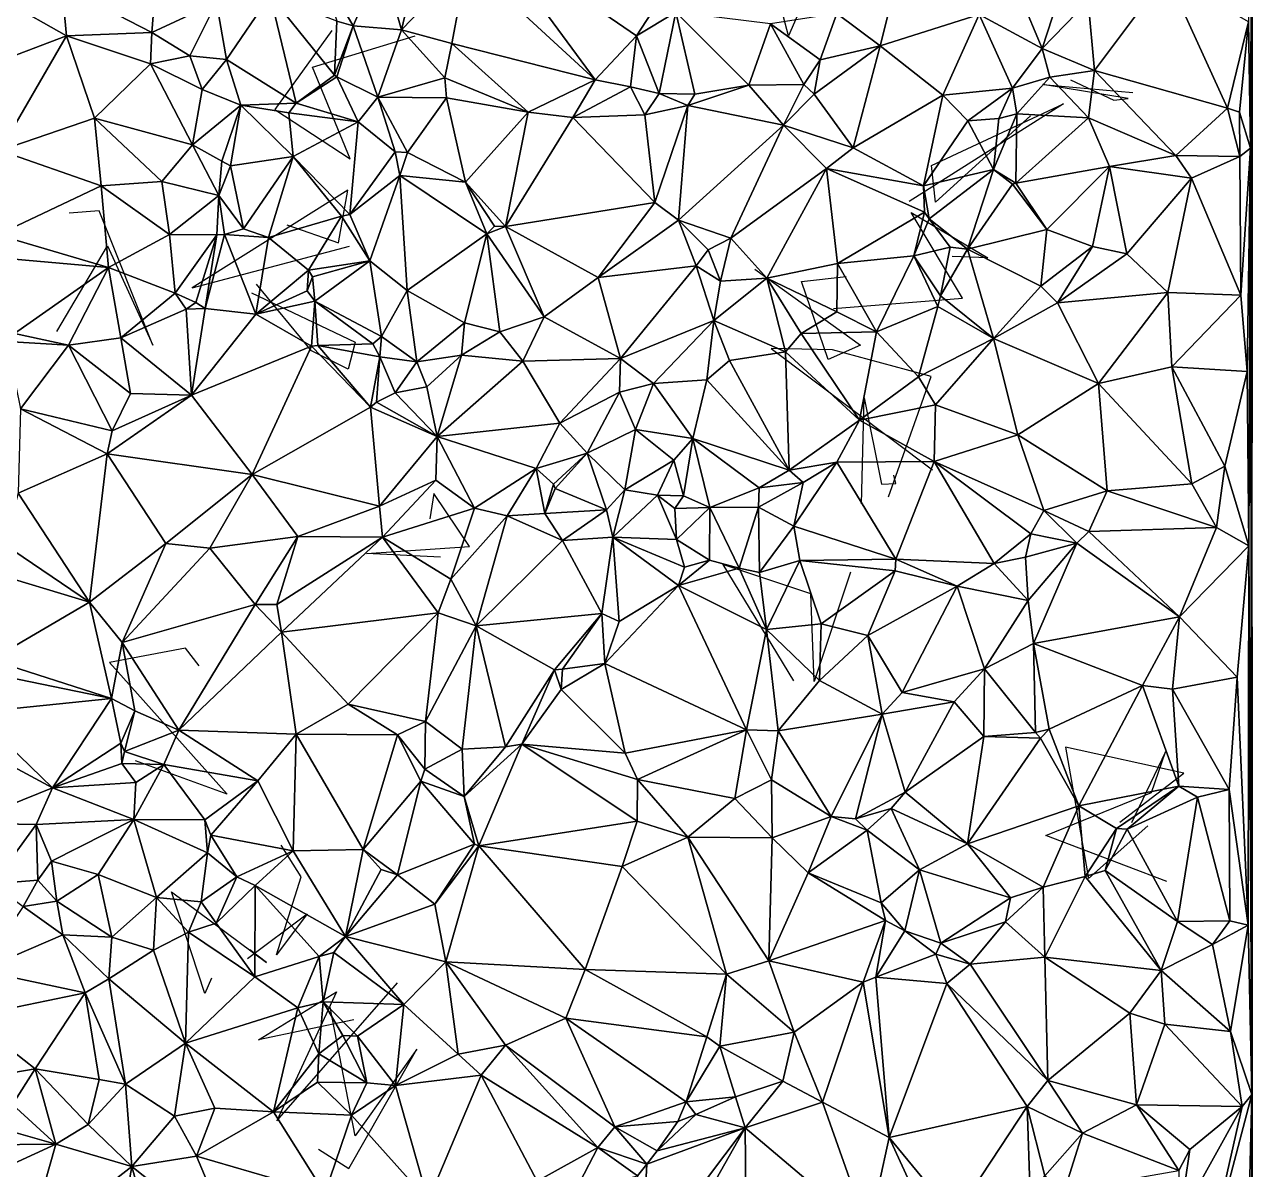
# Model space of a CAD drawing. Header units: metres. Extents: x -15.8 to 15, y -15.6 to 15.3.
# Drawn here: x 1.16 to 14.99, y -8.49 to 4.41 of the extents above; entities that cross this region are included whole.
import ezdxf

# ---------------------------------------------------------------- set-up
doc = ezdxf.new("R2010")
doc.units = ezdxf.units.M
doc.layers.add('CRACKS', color=1, linetype='Continuous')
doc.layers.add('STREET_MESH', color=7, linetype='Continuous')

msp = doc.modelspace()

# ---------------------------------------------------------------- linework, layer by layer
at = {"layer": 'CRACKS'}
for points in [[(10.732, 5.022, 0.1), (10.045, 4.922, 0.1), (9.763, 4.279, 0.1), (9.369, 5.78, 0.1), (10.58, 4.952, 0.1)], [(4.62, 4.339, 0.1), (3.978, 3.448, 0.1), (4.828, 2.894, 0.1), (4.403, 3.925, 0.1), (5.559, 4.278, 0.1)], [(12.939, 3.784, 0.1), (13.427, 3.554, 0.1), (13.588, 3.571, 0.1), (12.628, 3.732, 0.1), (13.643, 3.639, 0.1)], [(12.487, 3.379, 0.1), (11.42, 2.407, 0.1), (11.374, 2.818, 0.1), (12.862, 3.513, 0.1), (11.123, 2.412, 0.1)], [(4.113, 2.151, 0.1), (4.696, 1.947, 0.1), (4.801, 2.54, 0.1), (3.045, 1.44, 0.1), (4.819, 1.911, 0.1)], [(1.522, 0.951, 0.1), (2.094, 1.914, 0.1), (2.605, 0.797, 0.1), (1.999, 2.308, 0.1), (1.661, 2.283, 0.1)], [(10.271, 1.209, 0.1), (11.723, 1.326, 0.1), (11.145, 2.288, 0.1), (12.009, 1.779, 0.1), (11.607, 1.793, 0.1)], [(9.383, 1.652, 0.1), (10.575, 0.795, 0.1), (10.211, 0.634, 0.1), (9.911, 1.514, 0.1), (10.411, 1.57, 0.1)], [(3.715, 1.383, 0.1), (4.884, 0.831, 0.1), (4.804, 0.527, 0.1), (4.391, 0.73, 0.1), (3.77, 1.481, 0.1)], [(10.889, -0.912, 0.1), (11.371, 0.442, 0.1), (10.258, 0.742, 0.1), (9.569, 0.756, 0.1), (11.384, -0.609, 0.1)], [(10.584, -0.99, 0.1), (10.615, 0.201, 0.1), (10.811, -0.768, 0.1), (10.971, -0.762, 0.1), (10.95, -0.668, 0.1)], [(5.843, -1.593, 0.1), (5.012, -1.549, 0.1), (6.171, -1.471, 0.1), (5.767, -0.876, 0.1), (5.724, -1.159, 0.1)], [(10.462, -1.759, 0.1), (10.053, -2.992, 0.1), (10.013, -2.003, 0.1), (9.025, -1.674, 0.1), (9.818, -2.984, 0.1)], [(3.127, -2.815, 0.1), (2.973, -2.618, 0.1), (2.115, -2.779, 0.1), (3.441, -4.261, 0.1), (2.407, -3.883, 0.1)], [(13.495, -4.574, 0.1), (14.215, -4.024, 0.1), (12.884, -3.732, 0.1), (13.142, -5.209, 0.1), (13.809, -4.617, 0.1)], [(14.023, -5.244, 0.1), (12.661, -4.725, 0.1), (13.852, -4.241, 0.1), (14.009, -3.785, 0.1), (13.626, -4.583, 0.1)], [(3.669, -6.11, 0.1), (4.343, -5.606, 0.1), (3.997, -6.068, 0.1), (4.275, -5.192, 0.1), (4.05, -4.835, 0.1)], [(3.263, -6.33, 0.1), (3.188, -6.504, 0.1), (2.814, -5.358, 0.1), (3.885, -6.157, 0.1), (3.697, -6.011, 0.1)], [(4.866, -6.802, 0.1), (3.795, -7.026, 0.1), (4.673, -6.486, 0.1), (3.999, -7.937, 0.1), (5.361, -6.383, 0.1)], [(4.469, -8.257, 0.1), (4.813, -8.475, 0.1), (5.578, -7.13, 0.1), (4.884, -8.107, 0.1), (4.602, -6.657, 0.1)]]:
    msp.add_polyline3d(points, dxfattribs=at)
at = {"layer": 'STREET_MESH'}
for points in [[(14.945, 4.434), (14.967, 3.015), (14.985, 7.03)], [(14.967, 3.015), (14.982, -7.64), (14.985, 7.03)], [(14.985, 7.03), (14.982, -7.64), (14.988, -11.768)], [(7.584, 3.783), (6.377, 5.426), (6.143, 5.111)], [(6.377, 5.426), (8.05, 4.279), (8.219, 4.537)], [(8.05, 4.279), (6.377, 5.426), (7.584, 3.783)], [(5.628, 5.292), (5.183, 5.126), (5.405, 4.344)], [(5.628, 5.292), (5.405, 4.344), (6.143, 5.111)], [(5.183, 5.126), (4.515, 4.989), (4.859, 4.392)], [(5.405, 4.344), (5.183, 5.126), (4.859, 4.392)], [(0.299, 5.031), (0.156, 3.718), (1.63, 4.278)], [(1.579, 4.843), (0.299, 5.031), (1.63, 4.278)], [(2.657, 5.115), (1.579, 4.843), (2.591, 4.314)], [(3.32, 4.652), (2.657, 5.115), (2.591, 4.314)], [(4.515, 4.989), (4.676, 4.443), (4.859, 4.392)], [(5.405, 4.344), (5.973, 4.193), (6.143, 5.111)], [(5.973, 4.193), (7.584, 3.783), (6.143, 5.111)], [(1.579, 4.843), (1.63, 4.278), (2.591, 4.314)], [(13.209, 3.887), (14.019, 4.973), (13.138, 4.667)], [(14.019, 4.973), (13.209, 3.887), (14.708, 3.464)], [(14.945, 4.434), (14.019, 4.973), (14.708, 3.464)], [(3.925, 4.736), (3.32, 4.652), (3.434, 4.01)], [(3.925, 4.736), (3.434, 4.01), (4.217, 3.521)], [(4.651, 3.835), (3.925, 4.736), (4.217, 3.521)], [(3.925, 4.736), (4.651, 3.835), (4.676, 4.443)], [(10.936, 4.72), (10.308, 4.531), (10.794, 4.164)], [(11.91, 4.517), (10.936, 4.72), (10.794, 4.164)], [(3.022, 4.052), (3.32, 4.652), (2.591, 4.314)], [(3.32, 4.652), (3.022, 4.052), (3.434, 4.01)], [(12.384, 4.701), (11.91, 4.517), (12.621, 4.136)], [(12.792, 4.665), (12.384, 4.701), (12.621, 4.136)], [(13.209, 3.887), (13.138, 4.667), (12.621, 4.136)], [(13.138, 4.667), (12.792, 4.665), (12.621, 4.136)], [(4.676, 4.443), (4.651, 3.835), (4.859, 4.392)], [(8.05, 4.279), (8.496, 4.544), (8.219, 4.537)], [(8.307, 3.628), (8.496, 4.544), (8.05, 4.279)], [(8.307, 3.628), (8.707, 3.622), (8.496, 4.544)], [(9.559, 4.414), (8.496, 4.544), (9.318, 3.721)], [(8.496, 4.544), (8.707, 3.622), (9.318, 3.721)], [(10.308, 4.531), (9.559, 4.414), (10.119, 4.007)], [(10.794, 4.164), (10.308, 4.531), (10.119, 4.007)], [(11.503, 3.612), (11.91, 4.517), (10.794, 4.164)], [(11.503, 3.612), (12.286, 3.689), (11.91, 4.517)], [(11.91, 4.517), (12.286, 3.689), (12.621, 4.136)], [(14.945, 4.434), (14.708, 3.464), (14.842, 3.418)], [(14.967, 3.015), (14.945, 4.434), (14.842, 3.418)], [(1.63, 4.278), (2.576, 3.964), (2.591, 4.314)], [(2.576, 3.964), (3.022, 4.052), (2.591, 4.314)], [(4.651, 3.835), (4.676, 3.816), (4.859, 4.392)], [(4.676, 3.816), (5.138, 3.588), (4.859, 4.392)], [(5.138, 3.588), (5.405, 4.344), (4.859, 4.392)], [(5.405, 4.344), (5.138, 3.588), (5.893, 3.806)], [(5.973, 4.193), (5.405, 4.344), (5.893, 3.806)], [(9.937, 3.729), (9.559, 4.414), (9.318, 3.721)], [(9.559, 4.414), (9.937, 3.729), (10.119, 4.007)], [(0.156, 3.718), (0.884, 2.989), (1.63, 4.278)], [(0.884, 2.989), (1.947, 3.353), (1.63, 4.278)], [(1.947, 3.353), (2.576, 3.964), (1.63, 4.278)], [(5.973, 4.193), (5.893, 3.806), (6.83, 3.418)], [(7.584, 3.783), (5.973, 4.193), (6.83, 3.418)], [(7.984, 3.705), (8.05, 4.279), (7.584, 3.783)], [(7.984, 3.705), (8.307, 3.628), (8.05, 4.279)], [(10.794, 4.164), (10.052, 3.623), (10.491, 3.016)], [(10.052, 3.623), (10.794, 4.164), (10.119, 4.007)], [(11.503, 3.612), (10.794, 4.164), (10.491, 3.016)], [(3.022, 4.052), (2.576, 3.964), (3.159, 3.674)], [(3.022, 4.052), (3.159, 3.674), (3.434, 4.01)], [(12.286, 3.689), (12.708, 3.813), (12.621, 4.136)], [(12.708, 3.813), (13.209, 3.887), (12.621, 4.136)], [(2.576, 3.964), (1.947, 3.353), (3.049, 3.05)], [(3.159, 3.674), (2.576, 3.964), (3.049, 3.05)], [(3.159, 3.674), (3.594, 3.498), (3.434, 4.01)], [(3.434, 4.01), (3.594, 3.498), (4.217, 3.521)], [(9.937, 3.729), (10.052, 3.623), (10.119, 4.007)], [(13.143, 3.355), (13.209, 3.887), (12.708, 3.813)], [(13.143, 3.355), (14.124, 2.932), (13.209, 3.887)], [(13.209, 3.887), (14.124, 2.932), (14.708, 3.464)], [(4.676, 3.816), (4.651, 3.835), (4.217, 3.521)], [(4.917, 3.31), (4.676, 3.816), (4.217, 3.521)], [(5.138, 3.588), (4.676, 3.816), (4.917, 3.31)], [(5.138, 3.588), (5.91, 3.58), (5.893, 3.806)], [(5.893, 3.806), (5.91, 3.58), (6.83, 3.418)], [(7.335, 3.359), (7.584, 3.783), (6.83, 3.418)], [(7.335, 3.359), (7.984, 3.705), (7.584, 3.783)], [(12.286, 3.689), (12.335, 3.401), (12.708, 3.813)], [(12.335, 3.401), (13.143, 3.355), (12.708, 3.813)], [(3.594, 3.498), (3.159, 3.674), (3.049, 3.05)], [(8.145, 3.387), (7.984, 3.705), (7.335, 3.359)], [(8.307, 3.628), (7.984, 3.705), (8.145, 3.387)], [(8.629, 3.492), (8.307, 3.628), (8.145, 3.387)], [(8.707, 3.622), (8.307, 3.628), (8.629, 3.492)], [(8.629, 3.492), (9.706, 3.271), (9.318, 3.721)], [(8.707, 3.622), (8.629, 3.492), (9.318, 3.721)], [(9.706, 3.271), (9.937, 3.729), (9.318, 3.721)], [(10.052, 3.623), (9.937, 3.729), (9.706, 3.271)], [(10.052, 3.623), (9.706, 3.271), (10.491, 3.016)], [(11.282, 2.589), (11.503, 3.612), (10.491, 3.016)], [(11.783, 3.323), (11.503, 3.612), (11.282, 2.589)], [(11.783, 3.323), (12.286, 3.689), (11.503, 3.612)], [(11.783, 3.323), (12.133, 3.346), (12.286, 3.689)], [(12.286, 3.689), (12.133, 3.346), (12.335, 3.401)], [(3.382, 2.867), (3.594, 3.498), (3.049, 3.05)], [(3.478, 2.814), (3.594, 3.498), (3.382, 2.867)], [(3.594, 3.498), (3.478, 2.814), (4.184, 2.92)], [(3.594, 3.498), (4.134, 3.412), (4.217, 3.521)], [(4.134, 3.412), (3.594, 3.498), (4.184, 2.92)], [(4.134, 3.412), (4.917, 3.31), (4.217, 3.521)], [(5.335, 2.972), (5.138, 3.588), (4.917, 3.31)], [(5.138, 3.588), (5.472, 2.966), (5.91, 3.58)], [(5.335, 2.972), (5.472, 2.966), (5.138, 3.588)], [(5.472, 2.966), (6.125, 2.631), (5.91, 3.58)], [(5.91, 3.58), (6.125, 2.631), (6.83, 3.418)], [(8.259, 2.401), (8.629, 3.492), (8.145, 3.387)], [(8.629, 3.492), (8.259, 2.401), (8.523, 2.202)], [(9.706, 3.271), (8.629, 3.492), (8.523, 2.202)], [(14.124, 2.932), (14.846, 2.921), (14.708, 3.464)], [(14.708, 3.464), (14.846, 2.921), (14.842, 3.418)], [(0.884, 2.989), (2.023, 2.59), (1.947, 3.353)], [(1.947, 3.353), (2.706, 2.639), (3.049, 3.05)], [(2.023, 2.59), (2.706, 2.639), (1.947, 3.353)], [(4.917, 3.31), (4.134, 3.412), (4.184, 2.92)], [(6.125, 2.631), (6.574, 2.132), (6.83, 3.418)], [(6.574, 2.132), (7.335, 3.359), (6.83, 3.418)], [(6.574, 2.132), (8.259, 2.401), (7.335, 3.359)], [(8.259, 2.401), (8.145, 3.387), (7.335, 3.359)], [(11.783, 3.323), (11.282, 2.589), (12.071, 2.772)], [(12.133, 3.346), (11.783, 3.323), (12.071, 2.772)], [(12.322, 2.621), (12.335, 3.401), (12.071, 2.772)], [(12.335, 3.401), (12.133, 3.346), (12.071, 2.772)], [(12.335, 3.401), (12.322, 2.621), (13.143, 3.355)], [(13.143, 3.355), (12.322, 2.621), (13.38, 2.806)], [(14.124, 2.932), (13.143, 3.355), (13.38, 2.806)], [(14.846, 2.921), (14.967, 3.015), (14.842, 3.418)], [(4.917, 3.31), (4.184, 2.92), (4.821, 2.266)], [(5.335, 2.972), (4.917, 3.31), (4.821, 2.266)], [(9.112, 1.999), (9.706, 3.271), (8.523, 2.202)], [(9.112, 1.999), (10.192, 2.785), (9.706, 3.271)], [(9.706, 3.271), (10.192, 2.785), (10.491, 3.016)], [(2.706, 2.639), (3.347, 2.482), (3.049, 3.05)], [(3.347, 2.482), (3.382, 2.867), (3.049, 3.05)], [(0.884, 2.989), (0.856, 2.036), (2.023, 2.59)], [(3.478, 2.814), (3.624, 2.105), (4.184, 2.92)], [(4.184, 2.92), (3.624, 2.105), (3.907, 2.008)], [(4.728, 2.247), (4.184, 2.92), (3.907, 2.008)], [(4.184, 2.92), (4.728, 2.247), (4.821, 2.266)], [(5.384, 2.704), (5.335, 2.972), (4.821, 2.266)], [(5.472, 2.966), (5.335, 2.972), (5.384, 2.704)], [(6.125, 2.631), (5.472, 2.966), (5.384, 2.704)], [(10.192, 2.785), (11.282, 2.589), (10.491, 3.016)], [(14.303, 2.675), (14.124, 2.932), (13.38, 2.806)], [(14.124, 2.932), (14.303, 2.675), (14.846, 2.921)], [(14.303, 2.675), (14.859, 1.359), (14.846, 2.921)], [(14.846, 2.921), (14.859, 1.359), (14.967, 3.015)], [(14.967, 3.015), (14.859, 1.359), (14.929, 0.5)], [(14.949, -1.464), (14.967, 3.015), (14.929, 0.5)], [(14.967, 3.015), (14.949, -1.464), (14.982, -7.64)], [(3.347, 2.482), (3.478, 2.814), (3.382, 2.867)], [(3.624, 2.105), (3.478, 2.814), (3.347, 2.482)], [(9.519, 1.548), (10.192, 2.785), (9.112, 1.999)], [(9.519, 1.548), (10.314, 1.716), (10.192, 2.785)], [(10.192, 2.785), (11.294, 2.291), (11.282, 2.589)], [(10.314, 1.716), (11.294, 2.291), (10.192, 2.785)], [(11.282, 2.589), (11.347, 2.219), (12.071, 2.772)], [(12.071, 2.772), (11.347, 2.219), (11.778, 1.875)], [(12.285, 2.609), (12.071, 2.772), (11.778, 1.875)], [(12.322, 2.621), (12.071, 2.772), (12.285, 2.609)], [(12.322, 2.621), (12.672, 2.096), (13.38, 2.806)], [(12.672, 2.096), (13.188, 1.906), (13.38, 2.806)], [(13.188, 1.906), (13.572, 1.824), (13.38, 2.806)], [(13.572, 1.824), (14.303, 2.675), (13.38, 2.806)], [(2.706, 2.639), (2.023, 2.59), (2.791, 2.04)], [(3.347, 2.482), (2.706, 2.639), (2.791, 2.04)], [(5.384, 2.704), (4.821, 2.266), (5.046, 1.744)], [(5.469, 1.41), (5.384, 2.704), (5.046, 1.744)], [(6.366, 2.049), (5.384, 2.704), (5.469, 1.41)], [(6.366, 2.049), (6.125, 2.631), (5.384, 2.704)], [(6.125, 2.631), (6.366, 2.049), (6.453, 2.135)], [(6.574, 2.132), (6.125, 2.631), (6.453, 2.135)], [(14.303, 2.675), (13.572, 1.824), (14.035, 1.387)], [(14.303, 2.675), (14.035, 1.387), (14.859, 1.359)], [(2.023, 2.59), (0.856, 2.036), (2.103, 1.668)], [(2.023, 2.59), (2.103, 1.668), (2.791, 2.04)], [(11.294, 2.291), (11.347, 2.219), (11.282, 2.589)], [(12.672, 2.096), (12.285, 2.609), (11.778, 1.875)], [(12.672, 2.096), (12.322, 2.621), (12.285, 2.609)], [(3.323, 2.038), (3.347, 2.482), (2.791, 2.04)], [(3.41, 2.041), (3.347, 2.482), (3.323, 2.038)], [(3.624, 2.105), (3.347, 2.482), (3.41, 2.041)], [(8.259, 2.401), (6.574, 2.132), (7.62, 1.558)], [(8.259, 2.401), (7.62, 1.558), (8.523, 2.202)], [(4.356, 1.64), (4.728, 2.247), (3.907, 2.008)], [(4.728, 2.247), (4.356, 1.64), (5.046, 1.744)], [(4.821, 2.266), (4.728, 2.247), (5.046, 1.744)], [(11.294, 2.291), (10.314, 1.716), (11.174, 1.801)], [(11.347, 2.219), (11.294, 2.291), (11.174, 1.801)], [(11.584, 1.899), (11.347, 2.219), (11.174, 1.801)], [(11.347, 2.219), (11.584, 1.899), (11.778, 1.875)], [(3.624, 2.105), (3.41, 2.041), (3.907, 2.008)], [(6.366, 2.049), (6.574, 2.132), (6.453, 2.135)], [(7.01, 1.116), (6.574, 2.132), (6.366, 2.049)], [(6.574, 2.132), (7.01, 1.116), (7.62, 1.558)], [(7.62, 1.558), (8.724, 1.689), (8.523, 2.202)], [(8.857, 1.867), (9.112, 1.999), (8.523, 2.202)], [(8.724, 1.689), (8.857, 1.867), (8.523, 2.202)], [(12.606, 1.458), (12.672, 2.096), (11.778, 1.875)], [(12.672, 2.096), (12.606, 1.458), (13.188, 1.906)], [(2.103, 1.668), (0.856, 2.036), (0.871, 1.777)], [(2.103, 1.668), (2.856, 1.379), (2.791, 2.04)], [(2.856, 1.379), (3.323, 2.038), (2.791, 2.04)], [(2.856, 1.379), (3.087, 1.277), (3.323, 2.038)], [(3.087, 1.277), (3.193, 1.21), (3.323, 2.038)], [(3.41, 2.041), (3.193, 1.21), (3.765, 1.144)], [(3.193, 1.21), (3.41, 2.041), (3.323, 2.038)], [(3.907, 2.008), (3.41, 2.041), (3.765, 1.144)], [(4.356, 1.64), (3.907, 2.008), (3.765, 1.144)], [(6.114, 1.047), (6.366, 2.049), (5.469, 1.41)], [(6.366, 2.049), (6.114, 1.047), (6.512, 0.947)], [(7.01, 1.116), (6.366, 2.049), (6.512, 0.947)], [(8.857, 1.867), (8.999, 1.516), (9.112, 1.999)], [(8.999, 1.516), (9.519, 1.548), (9.112, 1.999)], [(8.999, 1.516), (8.857, 1.867), (8.724, 1.689)], [(10.314, 1.716), (10.755, 0.946), (11.174, 1.801)], [(11.174, 1.801), (10.755, 0.946), (11.445, 1.229)], [(11.476, 1.35), (11.584, 1.899), (11.174, 1.801)], [(11.476, 1.35), (11.174, 1.801), (11.445, 1.229)], [(11.584, 1.899), (11.476, 1.35), (11.778, 1.875)], [(11.476, 1.35), (12.073, 0.869), (11.778, 1.875)], [(12.073, 0.869), (12.606, 1.458), (11.778, 1.875)], [(12.606, 1.458), (12.791, 1.271), (13.188, 1.906)], [(12.791, 1.271), (13.572, 1.824), (13.188, 1.906)], [(13.572, 1.824), (12.791, 1.271), (14.035, 1.387)], [(1.046, 0.926), (2.103, 1.668), (0.871, 1.777)], [(2.103, 1.668), (1.046, 0.926), (1.655, 0.794)], [(2.242, 0.879), (2.103, 1.668), (1.655, 0.794)], [(2.103, 1.668), (2.242, 0.879), (2.856, 1.379)], [(4.356, 1.64), (4.401, 1.564), (5.046, 1.744)], [(4.401, 1.564), (4.429, 1.292), (5.046, 1.744)], [(4.429, 1.292), (5.18, 0.893), (5.046, 1.744)], [(5.18, 0.893), (5.469, 1.41), (5.046, 1.744)], [(7.87, 0.644), (8.724, 1.689), (7.62, 1.558)], [(8.724, 1.689), (7.87, 0.644), (8.923, 1.073)], [(8.999, 1.516), (8.724, 1.689), (8.923, 1.073)], [(10.314, 1.716), (9.519, 1.548), (10.306, 1.171)], [(10.755, 0.946), (10.314, 1.716), (10.306, 1.171)], [(4.343, 1.407), (4.356, 1.64), (3.765, 1.144)], [(4.343, 1.407), (4.401, 1.564), (4.356, 1.64)], [(4.401, 1.564), (4.343, 1.407), (4.429, 1.292)], [(7.01, 1.116), (7.87, 0.644), (7.62, 1.558)], [(9.519, 1.548), (8.999, 1.516), (8.923, 1.073)], [(9.73, 0.721), (9.519, 1.548), (8.923, 1.073)], [(10.306, 1.171), (9.519, 1.548), (9.907, 0.928)], [(9.519, 1.548), (9.73, 0.721), (9.907, 0.928)], [(4.429, 1.292), (4.343, 1.407), (3.765, 1.144)], [(5.18, 0.893), (5.579, 0.606), (5.469, 1.41)], [(5.579, 0.606), (6.114, 1.047), (5.469, 1.41)], [(12.791, 1.271), (12.606, 1.458), (12.073, 0.869)], [(12.791, 1.271), (13.256, 0.365), (14.035, 1.387)], [(13.256, 0.365), (14.081, 0.553), (14.035, 1.387)], [(14.035, 1.387), (14.081, 0.553), (14.859, 1.359)], [(2.856, 1.379), (2.242, 0.879), (2.98, 1.199)], [(3.087, 1.277), (2.856, 1.379), (2.98, 1.199)], [(3.193, 1.21), (3.087, 1.277), (2.98, 1.199)], [(4.389, 0.785), (4.429, 1.292), (3.765, 1.144)], [(4.389, 0.785), (4.463, 0.793), (4.429, 1.292)], [(4.463, 0.793), (5.08, 0.81), (4.429, 1.292)], [(5.08, 0.81), (5.18, 0.893), (4.429, 1.292)], [(12.073, 0.869), (11.476, 1.35), (11.445, 1.229)], [(13.256, 0.365), (12.791, 1.271), (12.073, 0.869)], [(14.859, 1.359), (14.081, 0.553), (14.929, 0.5)], [(2.98, 1.199), (2.242, 0.879), (3.038, 0.231)], [(3.193, 1.21), (2.98, 1.199), (3.038, 0.231)], [(3.193, 1.21), (3.038, 0.231), (3.765, 1.144)], [(3.038, 0.231), (4.389, 0.785), (3.765, 1.144)], [(6.77, 0.617), (7.01, 1.116), (6.512, 0.947)], [(7.87, 0.644), (7.01, 1.116), (6.77, 0.617)], [(10.755, 0.946), (10.306, 1.171), (9.907, 0.928)], [(10.755, 0.946), (11.226, 0.44), (11.445, 1.229)], [(11.226, 0.44), (12.073, 0.869), (11.445, 1.229)], [(5.579, 0.606), (6.081, 0.683), (6.114, 1.047)], [(6.114, 1.047), (6.081, 0.683), (6.512, 0.947)], [(8.923, 1.073), (7.87, 0.644), (8.241, 0.365)], [(8.842, 0.406), (8.923, 1.073), (8.241, 0.365)], [(8.842, 0.406), (9.097, 0.623), (8.923, 1.073)], [(9.097, 0.623), (9.73, 0.721), (8.923, 1.073)], [(1.046, 0.926), (0.96, 0.837), (1.655, 0.794)], [(1.655, 0.794), (0.96, 0.837), (1.114, 0.077)], [(2.351, 0.253), (2.242, 0.879), (1.655, 0.794)], [(2.242, 0.879), (2.351, 0.253), (3.038, 0.231)], [(5.08, 0.81), (5.161, 0.663), (5.18, 0.893)], [(5.161, 0.663), (5.579, 0.606), (5.18, 0.893)], [(6.081, 0.683), (6.77, 0.617), (6.512, 0.947)], [(9.73, 0.721), (10.564, -0.049), (9.907, 0.928)], [(10.564, -0.049), (10.755, 0.946), (9.907, 0.928)], [(10.564, -0.049), (11.226, 0.44), (10.755, 0.946)], [(11.226, 0.44), (11.42, 0.123), (12.073, 0.869)], [(11.42, 0.123), (12.347, -0.216), (12.073, 0.869)], [(12.347, -0.216), (13.256, 0.365), (12.073, 0.869)], [(2.147, -0.169), (1.655, 0.794), (1.114, 0.077)], [(2.147, -0.169), (2.351, 0.253), (1.655, 0.794)], [(4.389, 0.785), (3.038, 0.231), (3.723, -0.662)], [(5.057, 0.096), (4.389, 0.785), (3.723, -0.662)], [(4.463, 0.793), (4.389, 0.785), (5.057, 0.096)], [(5.161, 0.663), (5.08, 0.81), (4.463, 0.793)], [(5.161, 0.663), (4.463, 0.793), (5.057, 0.096)], [(9.769, -0.611), (9.73, 0.721), (9.097, 0.623)], [(9.769, -0.611), (10.564, -0.049), (9.73, 0.721)], [(5.124, 0.155), (5.161, 0.663), (5.057, 0.096)], [(5.333, 0.26), (5.161, 0.663), (5.124, 0.155)], [(5.579, 0.606), (5.161, 0.663), (5.333, 0.26)], [(5.579, 0.606), (5.333, 0.26), (5.689, 0.327)], [(6.081, 0.683), (5.579, 0.606), (5.689, 0.327)], [(5.808, -0.234), (6.081, 0.683), (5.689, 0.327)], [(6.081, 0.683), (5.808, -0.234), (6.77, 0.617)], [(5.808, -0.234), (7.188, -0.082), (6.77, 0.617)], [(7.188, -0.082), (7.87, 0.644), (6.77, 0.617)], [(7.859, 0.266), (7.87, 0.644), (7.188, -0.082)], [(7.87, 0.644), (7.859, 0.266), (8.241, 0.365)], [(9.769, -0.611), (9.097, 0.623), (8.842, 0.406)], [(11.226, 0.44), (10.564, -0.049), (11.42, 0.123)], [(14.081, 0.553), (13.256, 0.365), (14.305, -0.766)], [(14.676, -0.566), (14.081, 0.553), (14.305, -0.766)], [(14.081, 0.553), (14.676, -0.566), (14.929, 0.5)], [(14.676, -0.566), (14.949, -1.464), (14.929, 0.5)], [(5.333, 0.26), (5.808, -0.234), (5.689, 0.327)], [(7.859, 0.266), (8.039, -0.154), (8.241, 0.365)], [(8.039, -0.154), (8.684, -0.257), (8.241, 0.365)], [(8.684, -0.257), (8.842, 0.406), (8.241, 0.365)], [(8.684, -0.257), (9.769, -0.611), (8.842, 0.406)], [(12.347, -0.216), (13.353, -0.843), (13.256, 0.365)], [(13.256, 0.365), (13.353, -0.843), (14.305, -0.766)], [(3.038, 0.231), (2.088, -0.43), (3.723, -0.662)], [(3.038, 0.231), (2.147, -0.169), (2.088, -0.43)], [(2.351, 0.253), (2.147, -0.169), (3.038, 0.231)], [(5.808, -0.234), (5.124, 0.155), (5.057, 0.096)], [(5.808, -0.234), (5.333, 0.26), (5.124, 0.155)], [(7.497, -0.42), (7.859, 0.266), (7.188, -0.082)], [(8.039, -0.154), (7.859, 0.266), (7.497, -0.42)], [(1.087, -0.872), (2.088, -0.43), (1.114, 0.077)], [(2.088, -0.43), (2.147, -0.169), (1.114, 0.077)], [(5.158, -1.019), (5.057, 0.096), (3.723, -0.662)], [(5.158, -1.019), (5.808, -0.234), (5.057, 0.096)], [(10.564, -0.049), (11.405, -0.516), (11.42, 0.123)], [(11.405, -0.516), (12.347, -0.216), (11.42, 0.123)], [(7.188, -0.082), (5.808, -0.234), (6.921, -0.594)], [(7.497, -0.42), (7.188, -0.082), (6.921, -0.594)], [(9.769, -0.611), (10.309, -0.521), (10.564, -0.049)], [(10.564, -0.049), (10.309, -0.521), (11.405, -0.516)], [(5.792, -0.723), (5.808, -0.234), (5.158, -1.019)], [(5.808, -0.234), (5.792, -0.723), (6.226, -1.04)], [(5.808, -0.234), (6.226, -1.04), (6.921, -0.594)], [(8.039, -0.154), (7.497, -0.42), (7.921, -0.834)], [(8.471, -0.498), (8.039, -0.154), (7.921, -0.834)], [(8.471, -0.498), (8.684, -0.257), (8.039, -0.154)], [(8.58, -0.901), (8.684, -0.257), (8.471, -0.498)], [(8.58, -0.901), (8.878, -1.034), (8.684, -0.257)], [(9.769, -0.611), (8.684, -0.257), (9.433, -0.81)], [(8.684, -0.257), (8.878, -1.034), (9.433, -0.81)], [(12.638, -1.068), (12.347, -0.216), (11.405, -0.516)], [(12.347, -0.216), (12.638, -1.068), (13.353, -0.843)], [(1.087, -0.872), (1.889, -2.097), (2.088, -0.43)], [(1.889, -2.097), (2.75, -1.437), (2.088, -0.43)], [(2.088, -0.43), (2.75, -1.437), (3.723, -0.662)], [(7.118, -0.771), (7.497, -0.42), (6.921, -0.594)], [(7.497, -0.42), (7.118, -0.771), (7.135, -0.819)], [(7.497, -0.42), (7.135, -0.819), (7.714, -1.059)], [(7.921, -0.834), (7.497, -0.42), (7.714, -1.059)], [(8.286, -0.893), (8.471, -0.498), (7.921, -0.834)], [(8.58, -0.901), (8.471, -0.498), (8.286, -0.893)], [(10.309, -0.521), (9.769, -0.611), (9.93, -0.752)], [(10.309, -0.521), (9.823, -1.244), (10.971, -1.613)], [(9.823, -1.244), (10.309, -0.521), (9.93, -0.752)], [(11.405, -0.516), (10.309, -0.521), (10.971, -1.613)], [(12.081, -1.663), (11.405, -0.516), (10.971, -1.613)], [(11.405, -0.516), (12.081, -1.663), (12.492, -1.328)], [(12.638, -1.068), (11.405, -0.516), (12.492, -1.328)], [(2.75, -1.437), (3.245, -1.489), (3.723, -0.662)], [(3.245, -1.489), (4.237, -1.359), (3.723, -0.662)], [(4.237, -1.359), (5.158, -1.019), (3.723, -0.662)], [(6.226, -1.04), (6.596, -1.127), (6.921, -0.594)], [(6.596, -1.127), (7.018, -1.099), (6.921, -0.594)], [(7.018, -1.099), (7.118, -0.771), (6.921, -0.594)], [(9.93, -0.752), (9.769, -0.611), (9.433, -0.81)], [(14.582, -1.256), (14.676, -0.566), (14.305, -0.766)], [(14.582, -1.256), (14.949, -1.464), (14.676, -0.566)], [(5.189, -1.368), (5.792, -0.723), (5.158, -1.019)], [(5.792, -0.723), (5.189, -1.368), (6.226, -1.04)], [(7.118, -0.771), (7.018, -1.099), (7.135, -0.819)], [(7.135, -0.819), (7.018, -1.099), (7.714, -1.059)], [(8.878, -1.034), (9.425, -1.027), (9.433, -0.81)], [(9.425, -1.027), (9.93, -0.752), (9.433, -0.81)], [(9.425, -1.027), (9.823, -1.244), (9.93, -0.752)], [(13.353, -0.843), (14.582, -1.256), (14.305, -0.766)], [(1.889, -2.097), (1.087, -0.872), (0.934, -1.448)], [(7.784, -1.368), (7.921, -0.834), (7.714, -1.059)], [(8.286, -0.893), (7.921, -0.834), (7.784, -1.368)], [(8.503, -1.394), (8.286, -0.893), (7.784, -1.368)], [(8.286, -0.893), (8.503, -1.394), (8.484, -1.043)], [(8.58, -0.901), (8.286, -0.893), (8.484, -1.043)], [(8.878, -1.034), (8.58, -0.901), (8.484, -1.043)], [(13.353, -0.843), (12.638, -1.068), (13.146, -1.304)], [(14.582, -1.256), (13.353, -0.843), (13.146, -1.304)], [(4.237, -1.359), (5.189, -1.368), (5.158, -1.019)], [(6.226, -1.04), (5.189, -1.368), (5.961, -1.841)], [(6.226, -1.04), (5.961, -1.841), (6.596, -1.127)], [(7.217, -1.405), (7.018, -1.099), (6.596, -1.127)], [(7.018, -1.099), (7.217, -1.405), (7.714, -1.059)], [(7.217, -1.405), (7.784, -1.368), (7.714, -1.059)], [(8.503, -1.394), (8.878, -1.034), (8.484, -1.043)], [(8.873, -1.627), (8.878, -1.034), (8.503, -1.394)], [(8.878, -1.034), (8.873, -1.627), (9.206, -1.715)], [(9.425, -1.027), (8.878, -1.034), (9.206, -1.715)], [(9.435, -1.766), (9.425, -1.027), (9.206, -1.715)], [(9.823, -1.244), (9.425, -1.027), (9.435, -1.766)], [(13.009, -1.433), (12.638, -1.068), (12.492, -1.328)], [(12.638, -1.068), (13.009, -1.433), (13.146, -1.304)], [(5.961, -1.841), (6.247, -2.365), (6.596, -1.127)], [(6.247, -2.365), (7.217, -1.405), (6.596, -1.127)], [(9.823, -1.244), (9.435, -1.766), (9.891, -1.628)], [(9.823, -1.244), (9.891, -1.628), (10.971, -1.613)], [(3.757, -2.126), (4.237, -1.359), (3.245, -1.489)], [(3.757, -2.126), (4.001, -2.125), (4.237, -1.359)], [(4.001, -2.125), (5.189, -1.368), (4.237, -1.359)], [(5.189, -1.368), (4.001, -2.125), (4.054, -2.437)], [(5.189, -1.368), (4.054, -2.437), (5.818, -2.219)], [(5.961, -1.841), (5.189, -1.368), (5.818, -2.219)], [(7.784, -1.368), (7.217, -1.405), (7.661, -2.226)], [(7.784, -1.368), (7.661, -2.226), (7.855, -2.316)], [(8.525, -1.911), (7.784, -1.368), (7.855, -2.316)], [(8.525, -1.911), (8.59, -1.706), (7.784, -1.368)], [(8.59, -1.706), (8.503, -1.394), (7.784, -1.368)], [(12.081, -1.663), (12.434, -1.591), (12.492, -1.328)], [(12.434, -1.591), (13.009, -1.433), (12.492, -1.328)], [(13.146, -1.304), (13.009, -1.433), (14.166, -2.264)], [(14.582, -1.256), (13.146, -1.304), (14.166, -2.264)], [(14.949, -1.464), (14.582, -1.256), (14.166, -2.264)], [(0.718, -1.745), (1.889, -2.097), (0.934, -1.448)], [(2.75, -1.437), (1.889, -2.097), (2.258, -2.553)], [(2.75, -1.437), (2.258, -2.553), (3.245, -1.489)], [(2.258, -2.553), (3.757, -2.126), (3.245, -1.489)], [(7.217, -1.405), (6.247, -2.365), (7.661, -2.226)], [(8.59, -1.706), (8.873, -1.627), (8.503, -1.394)], [(13.009, -1.433), (12.434, -1.591), (12.462, -2.078)], [(12.523, -2.563), (13.009, -1.433), (12.462, -2.078)], [(13.009, -1.433), (12.523, -2.563), (14.166, -2.264)], [(14.815, -2.942), (14.949, -1.464), (14.166, -2.264)], [(14.949, -1.464), (14.815, -2.942), (14.942, -5.734)], [(14.949, -1.464), (14.942, -5.734), (14.982, -7.64)], [(8.873, -1.627), (8.59, -1.706), (8.525, -1.911)], [(9.206, -1.715), (8.873, -1.627), (8.525, -1.911)], [(9.891, -1.628), (9.435, -1.766), (9.515, -2.407)], [(10.131, -2.343), (9.891, -1.628), (9.515, -2.407)], [(9.891, -1.628), (10.965, -1.746), (10.971, -1.613)], [(10.965, -1.746), (9.891, -1.628), (10.131, -2.343)], [(10.965, -1.746), (11.663, -1.918), (10.971, -1.613)], [(11.663, -1.918), (12.081, -1.663), (10.971, -1.613)], [(12.434, -1.591), (12.081, -1.663), (12.462, -2.078)], [(1.889, -2.097), (0.718, -1.745), (0.779, -2.749)], [(9.206, -1.715), (8.525, -1.911), (9.515, -2.407)], [(9.435, -1.766), (9.206, -1.715), (9.515, -2.407)], [(10.965, -1.746), (10.131, -2.343), (10.657, -2.474)], [(11.663, -1.918), (10.965, -1.746), (10.657, -2.474)], [(12.081, -1.663), (11.663, -1.918), (12.462, -2.078)], [(6.247, -2.365), (5.961, -1.841), (5.818, -2.219)], [(8.525, -1.911), (7.855, -2.316), (7.693, -2.789)], [(9.29, -3.537), (8.525, -1.911), (7.693, -2.789)], [(8.525, -1.911), (9.29, -3.537), (9.515, -2.407)], [(11.042, -3.114), (11.663, -1.918), (10.657, -2.474)], [(11.663, -1.918), (11.042, -3.114), (11.97, -2.848)], [(11.663, -1.918), (11.97, -2.848), (12.462, -2.078)], [(2.14, -3.184), (1.889, -2.097), (0.779, -2.749)], [(1.889, -2.097), (2.14, -3.184), (2.258, -2.553)], [(3.757, -2.126), (2.258, -2.553), (2.896, -3.541)], [(3.757, -2.126), (2.896, -3.541), (4.054, -2.437)], [(4.001, -2.125), (3.757, -2.126), (4.054, -2.437)], [(11.97, -2.848), (12.523, -2.563), (12.462, -2.078)], [(4.054, -2.437), (4.805, -3.248), (5.818, -2.219)], [(4.805, -3.248), (5.674, -3.44), (5.818, -2.219)], [(5.674, -3.44), (6.247, -2.365), (5.818, -2.219)], [(6.247, -2.365), (7.127, -2.862), (7.661, -2.226)], [(7.127, -2.862), (7.219, -2.852), (7.661, -2.226)], [(7.661, -2.226), (7.219, -2.852), (7.693, -2.789)], [(7.855, -2.316), (7.661, -2.226), (7.693, -2.789)], [(10.114, -2.98), (10.131, -2.343), (9.515, -2.407)], [(10.131, -2.343), (10.114, -2.98), (10.657, -2.474)], [(14.166, -2.264), (12.523, -2.563), (13.751, -3.037)], [(14.087, -3.079), (14.166, -2.264), (13.751, -3.037)], [(14.087, -3.079), (14.815, -2.942), (14.166, -2.264)], [(2.896, -3.541), (4.218, -3.586), (4.054, -2.437)], [(4.218, -3.586), (4.805, -3.248), (4.054, -2.437)], [(6.247, -2.365), (5.674, -3.44), (6.087, -3.754)], [(6.247, -2.365), (6.087, -3.754), (6.575, -3.728)], [(7.127, -2.862), (6.247, -2.365), (6.575, -3.728)], [(9.29, -3.537), (9.648, -3.546), (9.515, -2.407)], [(9.648, -3.546), (10.114, -2.98), (9.515, -2.407)], [(10.657, -2.474), (10.114, -2.98), (10.818, -3.358)], [(11.042, -3.114), (10.657, -2.474), (10.818, -3.358)], [(2.14, -3.184), (2.402, -3.32), (2.258, -2.553)], [(2.258, -2.553), (2.402, -3.32), (2.896, -3.541)], [(12.546, -3.564), (12.523, -2.563), (11.97, -2.848)], [(12.523, -2.563), (12.698, -3.529), (13.751, -3.037)], [(12.546, -3.564), (12.698, -3.529), (12.523, -2.563)], [(0.692, -2.888), (2.14, -3.184), (0.779, -2.749)], [(0.692, -2.888), (0.596, -3.34), (2.14, -3.184)], [(6.761, -3.697), (7.127, -2.862), (6.575, -3.728)], [(7.127, -2.862), (6.761, -3.697), (7.203, -3.081)], [(7.219, -2.852), (7.127, -2.862), (7.203, -3.081)], [(7.203, -3.081), (7.923, -3.798), (7.693, -2.789)], [(7.219, -2.852), (7.203, -3.081), (7.693, -2.789)], [(7.923, -3.798), (9.29, -3.537), (7.693, -2.789)], [(11.97, -2.848), (11.042, -3.114), (11.628, -3.222)], [(11.965, -3.611), (11.97, -2.848), (11.628, -3.222)], [(11.965, -3.611), (12.546, -3.564), (11.97, -2.848)], [(10.114, -2.98), (9.648, -3.546), (10.818, -3.358)], [(12.698, -3.529), (13.032, -4.39), (13.751, -3.037)], [(13.032, -4.39), (14.159, -4.17), (13.751, -3.037)], [(14.159, -4.17), (14.087, -3.079), (13.751, -3.037)], [(14.087, -3.079), (14.726, -4.209), (14.815, -2.942)], [(14.815, -2.942), (14.726, -4.209), (14.942, -5.734)], [(6.761, -3.697), (7.923, -3.798), (7.203, -3.081)], [(11.042, -3.114), (10.818, -3.358), (11.628, -3.222)], [(14.159, -4.17), (14.726, -4.209), (14.087, -3.079)], [(0.596, -3.34), (1.475, -4.187), (2.14, -3.184)], [(2.14, -3.184), (1.475, -4.187), (2.242, -3.687)], [(2.402, -3.32), (2.14, -3.184), (2.242, -3.687)], [(4.218, -3.586), (5.361, -3.593), (4.805, -3.248)], [(5.361, -3.593), (5.674, -3.44), (4.805, -3.248)], [(10.818, -3.358), (11.077, -4.237), (11.628, -3.222)], [(11.077, -4.237), (11.965, -3.611), (11.628, -3.222)], [(0.596, -3.34), (0.346, -3.583), (1.475, -4.187)], [(2.286, -3.78), (2.402, -3.32), (2.242, -3.687)], [(2.402, -3.32), (2.286, -3.78), (2.896, -3.541)], [(5.674, -3.44), (5.361, -3.593), (5.668, -3.979)], [(5.674, -3.44), (5.668, -3.979), (6.087, -3.754)], [(9.648, -3.546), (10.242, -4.512), (10.818, -3.358)], [(10.242, -4.512), (10.516, -4.539), (10.818, -3.358)], [(10.516, -4.539), (11.077, -4.237), (10.818, -3.358)], [(0.346, -3.583), (0.486, -4.586), (1.475, -4.187)], [(2.286, -3.78), (2.726, -3.925), (2.896, -3.541)], [(2.726, -3.925), (3.786, -4.109), (2.896, -3.541)], [(3.786, -4.109), (4.218, -3.586), (2.896, -3.541)], [(3.786, -4.109), (4.183, -4.897), (4.218, -3.586)], [(4.183, -4.897), (4.971, -4.883), (4.218, -3.586)], [(4.971, -4.883), (5.361, -3.593), (4.218, -3.586)], [(5.361, -3.593), (4.971, -4.883), (5.623, -4.112)], [(5.668, -3.979), (5.361, -3.593), (5.623, -4.112)], [(8.062, -4.096), (9.29, -3.537), (7.923, -3.798)], [(8.062, -4.096), (9.16, -4.31), (9.29, -3.537)], [(9.16, -4.31), (9.573, -4.098), (9.29, -3.537)], [(9.573, -4.098), (9.648, -3.546), (9.29, -3.537)], [(9.648, -3.546), (9.573, -4.098), (10.242, -4.512)], [(12.601, -3.63), (12.546, -3.564), (11.965, -3.611)], [(12.698, -3.529), (12.546, -3.564), (12.601, -3.63)], [(12.698, -3.529), (12.601, -3.63), (13.032, -4.39)], [(1.475, -4.187), (2.256, -3.916), (2.242, -3.687)], [(2.256, -3.916), (2.286, -3.78), (2.242, -3.687)], [(6.087, -3.754), (6.11, -4.285), (6.575, -3.728)], [(6.11, -4.285), (6.761, -3.697), (6.575, -3.728)], [(6.275, -4.841), (6.761, -3.697), (6.11, -4.285)], [(8.057, -4.565), (6.761, -3.697), (6.275, -4.841)], [(6.761, -3.697), (8.062, -4.096), (7.923, -3.798)], [(8.057, -4.565), (8.062, -4.096), (6.761, -3.697)], [(11.965, -3.611), (11.077, -4.237), (11.778, -4.821)], [(12.601, -3.63), (11.965, -3.611), (11.778, -4.821)], [(13.032, -4.39), (12.601, -3.63), (11.778, -4.821)], [(2.286, -3.78), (2.256, -3.916), (2.726, -3.925)], [(5.668, -3.979), (6.11, -4.285), (6.087, -3.754)], [(2.256, -3.916), (1.475, -4.187), (2.411, -4.127)], [(2.726, -3.925), (2.256, -3.916), (2.411, -4.127)], [(3.189, -4.549), (2.726, -3.925), (2.389, -4.544)], [(2.726, -3.925), (2.411, -4.127), (2.389, -4.544)], [(2.726, -3.925), (3.189, -4.549), (3.786, -4.109)], [(6.11, -4.285), (5.668, -3.979), (5.623, -4.112)], [(2.411, -4.127), (1.475, -4.187), (2.389, -4.544)], [(3.189, -4.549), (3.256, -4.72), (3.786, -4.109)], [(3.256, -4.72), (4.183, -4.897), (3.786, -4.109)], [(4.971, -4.883), (5.36, -5.17), (5.623, -4.112)], [(5.36, -5.17), (6.226, -4.824), (5.623, -4.112)], [(6.226, -4.824), (6.11, -4.285), (5.623, -4.112)], [(8.062, -4.096), (8.057, -4.565), (8.63, -4.743)], [(9.16, -4.31), (8.062, -4.096), (8.63, -4.743)], [(9.581, -4.752), (9.573, -4.098), (9.16, -4.31)], [(9.573, -4.098), (9.581, -4.752), (10.242, -4.512)], [(1.475, -4.187), (0.486, -4.586), (1.29, -4.602)], [(1.475, -4.187), (1.29, -4.602), (2.389, -4.544)], [(6.226, -4.824), (6.275, -4.841), (6.11, -4.285)], [(10.516, -4.539), (10.92, -4.42), (11.077, -4.237)], [(11.077, -4.237), (10.92, -4.42), (11.778, -4.821)], [(14.159, -4.17), (13.032, -4.39), (13.459, -4.647)], [(14.159, -4.17), (13.459, -4.647), (13.577, -4.653)], [(14.368, -4.292), (14.159, -4.17), (13.577, -4.653)], [(14.159, -4.17), (14.368, -4.292), (14.726, -4.209)], [(14.368, -4.292), (14.733, -5.686), (14.726, -4.209)], [(14.726, -4.209), (14.733, -5.686), (14.942, -5.734)], [(9.581, -4.752), (9.16, -4.31), (8.63, -4.743)], [(10.92, -4.42), (10.516, -4.539), (10.649, -4.664)], [(10.92, -4.42), (10.649, -4.664), (11.237, -5.112)], [(11.778, -4.821), (10.92, -4.42), (11.237, -5.112)], [(12.63, -5.309), (13.032, -4.39), (11.778, -4.821)], [(12.63, -5.309), (13.106, -5.186), (13.032, -4.39)], [(13.032, -4.39), (13.106, -5.186), (13.459, -4.647)], [(14.146, -5.695), (14.368, -4.292), (13.577, -4.653)], [(14.733, -5.686), (14.368, -4.292), (14.146, -5.695)], [(1.29, -4.602), (1.464, -5.015), (2.389, -4.544)], [(1.464, -5.015), (1.989, -5.164), (2.389, -4.544)], [(2.389, -4.544), (1.989, -5.164), (2.645, -5.423)], [(3.221, -4.922), (2.389, -4.544), (2.645, -5.423)], [(3.221, -4.922), (3.189, -4.549), (2.389, -4.544)], [(3.221, -4.922), (3.256, -4.72), (3.189, -4.549)], [(10.242, -4.512), (9.581, -4.752), (9.984, -5.144)], [(10.649, -4.664), (10.242, -4.512), (9.984, -5.144)], [(10.516, -4.539), (10.242, -4.512), (10.649, -4.664)], [(1.29, -4.602), (0.486, -4.586), (0.8, -5.271)], [(1.309, -5.227), (1.29, -4.602), (0.8, -5.271)], [(1.309, -5.227), (1.464, -5.015), (1.29, -4.602)], [(8.057, -4.565), (6.275, -4.841), (7.888, -5.074)], [(8.63, -4.743), (8.057, -4.565), (7.888, -5.074)], [(10.805, -5.484), (10.649, -4.664), (9.984, -5.144)], [(10.649, -4.664), (10.805, -5.484), (11.237, -5.112)], [(13.459, -4.647), (13.106, -5.186), (13.328, -5.119)], [(13.577, -4.653), (13.459, -4.647), (13.328, -5.119)], [(14.146, -5.695), (13.577, -4.653), (13.328, -5.119)], [(3.55, -5.19), (3.256, -4.72), (3.221, -4.922)], [(3.256, -4.72), (3.55, -5.19), (4.183, -4.897)], [(5.781, -5.499), (6.226, -4.824), (5.36, -5.17)], [(6.226, -4.824), (5.781, -5.499), (6.275, -4.841)], [(8.63, -4.743), (7.888, -5.074), (9.064, -6.285)], [(9.541, -6.136), (8.63, -4.743), (9.064, -6.285)], [(9.541, -6.136), (9.581, -4.752), (8.63, -4.743)], [(9.581, -4.752), (9.541, -6.136), (9.984, -5.144)], [(12.264, -5.429), (11.778, -4.821), (11.237, -5.112)], [(12.264, -5.429), (12.63, -5.309), (11.778, -4.821)], [(3.149, -5.473), (3.221, -4.922), (2.645, -5.423)], [(3.55, -5.19), (3.221, -4.922), (3.149, -5.473)], [(4.183, -4.897), (3.55, -5.19), (3.757, -5.289)], [(4.772, -5.861), (4.183, -4.897), (3.757, -5.289)], [(4.971, -4.883), (4.183, -4.897), (4.772, -5.861)], [(5.176, -5.108), (4.971, -4.883), (4.772, -5.861)], [(4.971, -4.883), (5.176, -5.108), (5.36, -5.17)], [(5.781, -5.499), (5.903, -6.147), (6.275, -4.841)], [(6.275, -4.841), (5.903, -6.147), (7.472, -6.236)], [(6.275, -4.841), (7.472, -6.236), (7.888, -5.074)], [(1.464, -5.015), (1.309, -5.227), (1.524, -5.466)], [(1.464, -5.015), (1.524, -5.466), (1.989, -5.164)], [(5.176, -5.108), (4.772, -5.861), (5.36, -5.17)], [(7.888, -5.074), (7.472, -6.236), (9.064, -6.285)], [(10.805, -5.484), (11.072, -5.799), (11.237, -5.112)], [(11.072, -5.799), (11.479, -5.938), (11.237, -5.112)], [(11.479, -5.938), (12.264, -5.429), (11.237, -5.112)], [(1.143, -5.523), (1.309, -5.227), (0.8, -5.271)], [(1.524, -5.466), (1.309, -5.227), (1.143, -5.523)], [(1.989, -5.164), (1.524, -5.466), (2.143, -5.871)], [(1.989, -5.164), (2.143, -5.871), (2.645, -5.423)], [(3.318, -5.714), (3.55, -5.19), (3.149, -5.473)], [(3.55, -5.19), (3.318, -5.714), (3.757, -5.289)], [(4.772, -5.861), (5.781, -5.499), (5.36, -5.17)], [(9.541, -6.136), (10.857, -5.681), (9.984, -5.144)], [(10.857, -5.681), (10.805, -5.484), (9.984, -5.144)], [(13.106, -5.186), (12.63, -5.309), (12.651, -6.095)], [(13.96, -6.244), (13.106, -5.186), (12.651, -6.095)], [(13.106, -5.186), (13.96, -6.244), (13.328, -5.119)], [(13.96, -6.244), (14.146, -5.695), (13.328, -5.119)], [(3.318, -5.714), (3.754, -6.318), (3.757, -5.289)], [(3.754, -6.318), (4.477, -6.089), (3.757, -5.289)], [(4.477, -6.089), (4.772, -5.861), (3.757, -5.289)], [(12.651, -6.095), (12.63, -5.309), (12.209, -5.699)], [(12.63, -5.309), (12.264, -5.429), (12.209, -5.699)], [(1.143, -5.523), (0.654, -6.245), (1.592, -5.845)], [(1.524, -5.466), (1.143, -5.523), (1.592, -5.845)], [(2.143, -5.871), (1.524, -5.466), (1.592, -5.845)], [(2.143, -5.871), (2.61, -6.018), (2.645, -5.423)], [(2.61, -6.018), (3.004, -5.812), (2.645, -5.423)], [(3.004, -5.812), (3.149, -5.473), (2.645, -5.423)], [(3.318, -5.714), (3.149, -5.473), (3.004, -5.812)], [(5.903, -6.147), (5.781, -5.499), (4.772, -5.861)], [(11.072, -5.799), (10.805, -5.484), (10.857, -5.681)], [(12.264, -5.429), (11.479, -5.938), (12.209, -5.699)], [(3.754, -6.318), (3.318, -5.714), (3.004, -5.812)], [(10.857, -5.681), (9.541, -6.136), (10.604, -6.375)], [(10.748, -6.32), (10.857, -5.681), (10.604, -6.375)], [(10.748, -6.32), (11.072, -5.799), (10.857, -5.681)], [(11.072, -5.799), (10.748, -6.32), (11.421, -6.063)], [(11.479, -5.938), (11.072, -5.799), (11.421, -6.063)], [(11.479, -5.938), (11.808, -6.174), (12.209, -5.699)], [(11.808, -6.174), (12.651, -6.095), (12.209, -5.699)], [(14.54, -5.951), (14.146, -5.695), (13.96, -6.244)], [(14.54, -5.951), (14.733, -5.686), (14.146, -5.695)], [(14.733, -5.686), (14.54, -5.951), (14.942, -5.734)], [(14.54, -5.951), (14.743, -6.931), (14.942, -5.734)], [(14.942, -5.734), (14.743, -6.931), (14.982, -7.64)], [(1.592, -5.845), (0.654, -6.245), (1.84, -6.497)], [(2.107, -6.34), (1.592, -5.845), (1.84, -6.497)], [(2.107, -6.34), (2.143, -5.871), (1.592, -5.845)], [(2.143, -5.871), (2.107, -6.34), (2.61, -6.018)], [(3.004, -5.812), (2.61, -6.018), (2.971, -7.062)], [(3.754, -6.318), (3.004, -5.812), (2.971, -7.062)], [(4.477, -6.089), (4.641, -6.041), (4.772, -5.861)], [(4.772, -5.861), (4.641, -6.041), (5.431, -6.629)], [(5.903, -6.147), (4.772, -5.861), (5.431, -6.629)], [(11.808, -6.174), (11.479, -5.938), (11.421, -6.063)], [(2.61, -6.018), (2.107, -6.34), (2.971, -7.062)], [(4.641, -6.041), (4.477, -6.089), (4.521, -6.599)], [(4.641, -6.041), (4.521, -6.599), (5.431, -6.629)], [(10.748, -6.32), (11.548, -6.391), (11.421, -6.063)], [(11.548, -6.391), (11.808, -6.174), (11.421, -6.063)], [(14.743, -6.931), (14.54, -5.951), (13.96, -6.244)], [(4.477, -6.089), (3.754, -6.318), (4.236, -6.664)], [(4.521, -6.599), (4.477, -6.089), (4.236, -6.664)], [(6.042, -7.186), (5.903, -6.147), (5.431, -6.629)], [(7.257, -6.782), (5.903, -6.147), (6.577, -7.086)], [(5.903, -6.147), (7.257, -6.782), (7.472, -6.236)], [(5.903, -6.147), (6.042, -7.186), (6.577, -7.086)], [(9.826, -6.94), (9.541, -6.136), (9.064, -6.285)], [(9.541, -6.136), (9.826, -6.94), (10.604, -6.375)], [(11.808, -6.174), (11.548, -6.391), (12.685, -7.485)], [(12.651, -6.095), (11.808, -6.174), (12.685, -7.485)], [(13.609, -6.726), (12.651, -6.095), (12.685, -7.485)], [(13.609, -6.726), (13.96, -6.244), (12.651, -6.095)], [(0.654, -6.245), (0.53, -6.767), (1.84, -6.497)], [(2.297, -7.525), (2.107, -6.34), (1.84, -6.497)], [(2.107, -6.34), (2.297, -7.525), (2.971, -7.062)], [(4.236, -6.664), (3.754, -6.318), (2.971, -7.062)], [(7.257, -6.782), (8.844, -6.991), (7.472, -6.236)], [(7.472, -6.236), (8.844, -6.991), (9.064, -6.285)], [(8.844, -6.991), (8.99, -7.098), (9.064, -6.285)], [(8.99, -7.098), (9.826, -6.94), (9.064, -6.285)], [(10.748, -6.32), (10.604, -6.375), (10.898, -8.124)], [(11.548, -6.391), (10.748, -6.32), (10.898, -8.124)], [(13.609, -6.726), (14.001, -6.85), (13.96, -6.244)], [(14.001, -6.85), (14.743, -6.931), (13.96, -6.244)], [(0.53, -6.767), (1.28, -7.352), (1.84, -6.497)], [(1.84, -6.497), (1.28, -7.352), (2.001, -7.474)], [(2.297, -7.525), (1.84, -6.497), (2.001, -7.474)], [(10.604, -6.375), (9.826, -6.94), (10.146, -7.729)], [(10.898, -8.124), (10.604, -6.375), (10.146, -7.729)], [(12.45, -7.777), (11.548, -6.391), (10.898, -8.124)], [(11.548, -6.391), (12.45, -7.777), (12.685, -7.485)], [(4.473, -7.184), (4.521, -6.599), (4.236, -6.664)], [(4.521, -6.599), (4.473, -7.184), (4.742, -6.976)], [(4.521, -6.599), (4.91, -6.985), (5.431, -6.629)], [(4.91, -6.985), (4.521, -6.599), (4.742, -6.976)], [(4.91, -6.985), (5.338, -7.541), (5.431, -6.629)], [(5.338, -7.541), (6.042, -7.186), (5.431, -6.629)], [(1.28, -7.352), (0.53, -6.767), (0.662, -7.457)], [(3.962, -7.835), (4.236, -6.664), (2.971, -7.062)], [(3.962, -7.835), (4.473, -7.184), (4.236, -6.664)], [(13.683, -7.758), (13.609, -6.726), (12.685, -7.485)], [(14.001, -6.85), (13.609, -6.726), (13.683, -7.758)], [(7.257, -6.782), (6.577, -7.086), (7.807, -8.004)], [(8.609, -7.724), (7.257, -6.782), (7.807, -8.004)], [(8.844, -6.991), (7.257, -6.782), (8.609, -7.724)], [(14.871, -7.778), (14.001, -6.85), (13.683, -7.758)], [(14.743, -6.931), (14.001, -6.85), (14.871, -7.778)], [(4.473, -7.184), (5.015, -7.51), (4.742, -6.976)], [(5.015, -7.51), (4.91, -6.985), (4.742, -6.976)], [(4.91, -6.985), (5.015, -7.51), (5.338, -7.541)], [(8.99, -7.098), (8.844, -6.991), (8.609, -7.724)], [(9.7, -7.493), (9.826, -6.94), (8.99, -7.098)], [(9.826, -6.94), (9.7, -7.493), (10.146, -7.729)], [(14.743, -6.931), (14.871, -7.778), (14.982, -7.64)], [(2.297, -7.525), (2.847, -7.887), (2.971, -7.062)], [(2.847, -7.887), (3.303, -7.797), (2.971, -7.062)], [(3.303, -7.797), (3.962, -7.835), (2.971, -7.062)], [(4.473, -7.184), (3.962, -7.835), (4.458, -7.502)], [(5.015, -7.51), (4.473, -7.184), (4.458, -7.502)], [(6.042, -7.186), (5.338, -7.541), (6.301, -7.424)], [(6.042, -7.186), (6.301, -7.424), (6.577, -7.086)], [(6.301, -7.424), (7.614, -8.24), (6.577, -7.086)], [(6.577, -7.086), (7.614, -8.24), (7.807, -8.004)], [(9.165, -7.668), (8.99, -7.098), (8.609, -7.724)], [(9.165, -7.668), (9.7, -7.493), (8.99, -7.098)], [(1.024, -7.754), (1.28, -7.352), (0.662, -7.457)], [(1.28, -7.352), (1.024, -7.754), (1.512, -8.2)], [(1.877, -7.978), (1.28, -7.352), (1.512, -8.2)], [(1.28, -7.352), (1.877, -7.978), (2.001, -7.474)], [(6.301, -7.424), (5.338, -7.541), (5.703, -8.839)], [(6.932, -8.616), (6.301, -7.424), (5.703, -8.839)], [(6.932, -8.616), (7.614, -8.24), (6.301, -7.424)], [(1.877, -7.978), (2.297, -7.525), (2.001, -7.474)], [(2.369, -8.454), (2.297, -7.525), (1.877, -7.978)], [(2.297, -7.525), (2.369, -8.454), (2.847, -7.887)], [(3.962, -7.835), (4.841, -7.875), (4.458, -7.502)], [(4.841, -7.875), (5.015, -7.51), (4.458, -7.502)], [(5.015, -7.51), (4.841, -7.875), (5.338, -7.541)], [(5.338, -7.541), (4.841, -7.875), (5.703, -8.839)], [(9.7, -7.493), (9.165, -7.668), (9.275, -8.017)], [(9.7, -7.493), (9.275, -8.017), (10.146, -7.729)], [(12.45, -7.777), (13.074, -8.076), (12.685, -7.485)], [(13.074, -8.076), (13.683, -7.758), (12.685, -7.485)], [(8.516, -7.947), (8.609, -7.724), (7.807, -8.004)], [(8.516, -7.947), (8.719, -7.868), (8.609, -7.724)], [(8.719, -7.868), (9.165, -7.668), (8.609, -7.724)], [(9.165, -7.668), (8.719, -7.868), (9.275, -8.017)], [(9.275, -8.017), (10.665, -9.193), (10.146, -7.729)], [(10.665, -9.193), (10.898, -8.124), (10.146, -7.729)], [(14.42, -9.783), (14.891, -11.311), (14.982, -7.64)], [(14.871, -7.778), (14.42, -9.783), (14.982, -7.64)], [(14.982, -7.64), (14.891, -11.311), (14.988, -11.768)], [(1.024, -7.754), (0.878, -8.019), (1.512, -8.2)], [(2.847, -7.887), (3.096, -8.337), (3.303, -7.797)], [(3.096, -8.337), (3.962, -7.835), (3.303, -7.797)], [(3.096, -8.337), (4.541, -8.758), (3.962, -7.835)], [(4.541, -8.758), (4.841, -7.875), (3.962, -7.835)], [(4.841, -7.875), (4.541, -8.758), (5.703, -8.839)], [(8.719, -7.868), (8.285, -8.275), (9.275, -8.017)], [(8.285, -8.275), (8.719, -7.868), (8.516, -7.947)], [(11.634, -9.019), (12.45, -7.777), (10.898, -8.124)], [(11.634, -9.019), (12.484, -8.776), (12.45, -7.777)], [(12.45, -7.777), (12.649, -8.557), (13.074, -8.076)], [(12.484, -8.776), (12.649, -8.557), (12.45, -7.777)], [(13.683, -7.758), (13.074, -8.076), (14.16, -8.496)], [(14.285, -8.261), (13.683, -7.758), (14.16, -8.496)], [(14.285, -8.261), (14.871, -7.778), (13.683, -7.758)], [(14.169, -9.043), (14.871, -7.778), (14.285, -8.261)], [(14.42, -9.783), (14.871, -7.778), (14.169, -9.043)], [(0.878, -8.019), (0.694, -8.207), (1.512, -8.2)], [(2.369, -8.454), (1.877, -7.978), (1.512, -8.2)], [(2.369, -8.454), (3.096, -8.337), (2.847, -7.887)], [(7.614, -8.24), (8.167, -8.427), (7.807, -8.004)], [(8.285, -8.275), (8.516, -7.947), (7.807, -8.004)], [(8.167, -8.427), (8.285, -8.275), (7.807, -8.004)], [(8.167, -8.427), (8.109, -9.567), (9.275, -8.017)], [(8.109, -9.567), (8.275, -9.785), (9.275, -8.017)], [(8.285, -8.275), (8.167, -8.427), (9.275, -8.017)], [(9.275, -8.017), (8.275, -9.785), (9.298, -10.278)], [(10.665, -9.193), (9.275, -8.017), (9.298, -10.278)], [(10.665, -9.193), (11.336, -9.083), (10.898, -8.124)], [(11.336, -9.083), (11.634, -9.019), (10.898, -8.124)], [(12.649, -8.557), (12.871, -8.722), (13.074, -8.076)], [(13.074, -8.076), (12.871, -8.722), (14.16, -8.496)], [(0.611, -8.612), (1.176, -9.381), (1.512, -8.2)], [(0.694, -8.207), (0.611, -8.612), (1.512, -8.2)], [(1.176, -9.381), (2.369, -8.454), (1.512, -8.2)], [(7.362, -8.73), (7.614, -8.24), (6.932, -8.616)], [(8.062, -8.556), (7.614, -8.24), (7.362, -8.73)], [(7.614, -8.24), (8.062, -8.556), (8.167, -8.427)], [(14.169, -9.043), (14.285, -8.261), (14.16, -8.496)], [(3.533, -9.378), (3.096, -8.337), (2.369, -8.454)], [(3.096, -8.337), (3.533, -9.378), (4.541, -8.758)], [(8.062, -8.556), (8.109, -9.567), (8.167, -8.427)], [(2.133, -9.764), (2.369, -8.454), (1.176, -9.381)], [(2.133, -9.764), (2.794, -9.999), (2.369, -8.454)], [(2.794, -9.999), (3.533, -9.378), (2.369, -8.454)]]:
    msp.add_3dface(points, dxfattribs=at)

doc.saveas('drawing.dxf')
